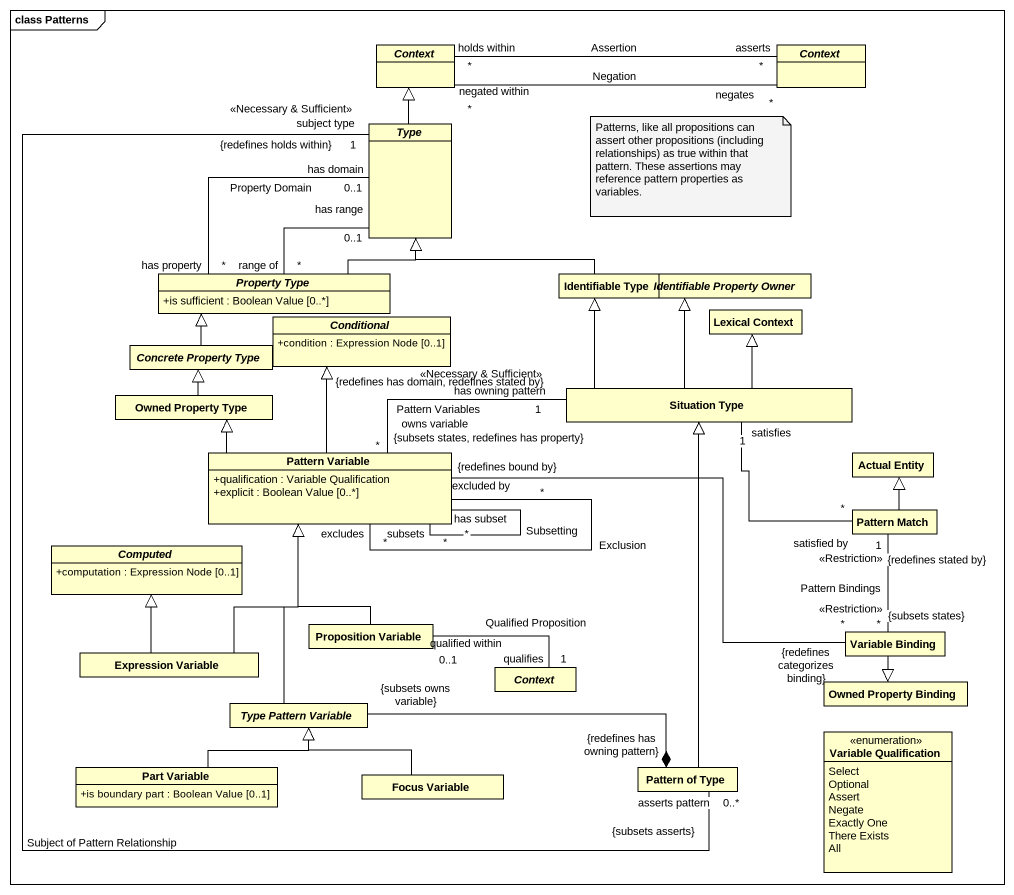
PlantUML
@startuml
mainframe class Patterns
hide circle
hide empty members
skinparam classAttributeIconSize 0
abstract class Context
abstract class "Context" as Context_2
abstract class Type
abstract class "Property Type" as Property_Type {
  +is sufficient : Boolean Value [0..*]
}
class "Identifiable Type" as Identifiable_Type
abstract class "Identifiable Property Owner" as Identifiable_Property_Owner
abstract class Conditional {
  +condition : Expression Node [0..1]
}
class "Lexical Context" as Lexical_Context
abstract class "Concrete Property Type" as Concrete_Property_Type
class "Owned Property Type" as Owned_Property_Type
class "Situation Type" as Situation_Type
class "Pattern Variable" as Pattern_Variable {
  +qualification : Variable Qualification
  +explicit : Boolean Value [0..*]
}
class "Actual Entity" as Actual_Entity
abstract class Computed {
  +computation : Expression Node [0..1]
}
class "Pattern Match" as Pattern_Match
class "Proposition Variable" as Proposition_Variable
class "Variable Binding" as Variable_Binding
class "Expression Variable" as Expression_Variable
abstract class "Context" as Context_3
class "Owned Property Binding" as Owned_Property_Binding
abstract class "Type Pattern Variable" as Type_Pattern_Variable
enum "Variable Qualification" as Variable_Qualification {
  Select
  Optional
  Assert
  Negate
  Exactly One
  There Exists
  All
}
class "Part Variable" as Part_Variable {
  +is boundary part : Boolean Value [0..1]
}
class "Focus Variable" as Focus_Variable
class "Pattern of Type" as Pattern_of_Type
Context "holds within\n*" -right- "asserts\n*" Context_2 : Assertion
Context "negated within\n*" -right- "negates\n*" Context_2 : Negation
Type -up-|> Context
Type "has domain\n0..1" -- "has property\n*" Property_Type : Property Domain
Type "subject type\n<<Necessary & Sufficient>>\n1\n{redefines holds within}" -- "asserts pattern\n0..*\n{subsets asserts}" Pattern_of_Type : Subject of Pattern Relationship
Property_Type "range of\n*" -up- "has range\n0..1" Type
Property_Type -up-|> Type
Identifiable_Type -left-|> Type
Concrete_Property_Type -up-|> Property_Type
Owned_Property_Type -up-|> Concrete_Property_Type
Situation_Type -up-|> Identifiable_Type
Situation_Type -up-|> Identifiable_Property_Owner
Situation_Type -up-|> Lexical_Context
Situation_Type "has owning pattern\n<<Necessary & Sufficient>>\n1\n{redefines has domain, redefines stated by}" -left- "owns variable\n*\n{subsets states, redefines has property}" Pattern_Variable : Pattern Variables
Pattern_Variable -up-|> Conditional
Pattern_Variable -left-|> Owned_Property_Type
Pattern_Variable "has subset\n*" -- "subsets\n*" Pattern_Variable : Subsetting
Pattern_Variable "excludes\n*" -- "excluded by\n*" Pattern_Variable : Exclusion
Pattern_Match "satisfied by\n*" -up- "satisfies\n1" Situation_Type
Pattern_Match -up-|> Actual_Entity
Pattern_Match "1\n{redefines stated by}\n<<Restriction>>" -- "*\n{subsets states}\n<<Restriction>>" Variable_Binding : Pattern Bindings
Proposition_Variable -up-|> Pattern_Variable
Proposition_Variable "qualified within\n0..1" -right- "qualifies\n1" Context_3 : Qualified Proposition
Variable_Binding "*\n{redefines categorizes binding}" -left- "{redefines bound by}" Pattern_Variable
Variable_Binding --|> Owned_Property_Binding
Expression_Variable -up-|> Pattern_Variable
Expression_Variable -up-|> Computed
Type_Pattern_Variable -up-|> Pattern_Variable
Part_Variable -right-|> Type_Pattern_Variable
Focus_Variable -left-|> Type_Pattern_Variable
Pattern_of_Type -up-|> Situation_Type
Pattern_of_Type "{redefines has owning pattern}" *-left- "{subsets owns variable}" Type_Pattern_Variable
note as N1
  Patterns, like all propositions can assert other propositions (including relationships) as true within that pattern. These assertions may reference pattern properties as variables.
end note
@enduml
